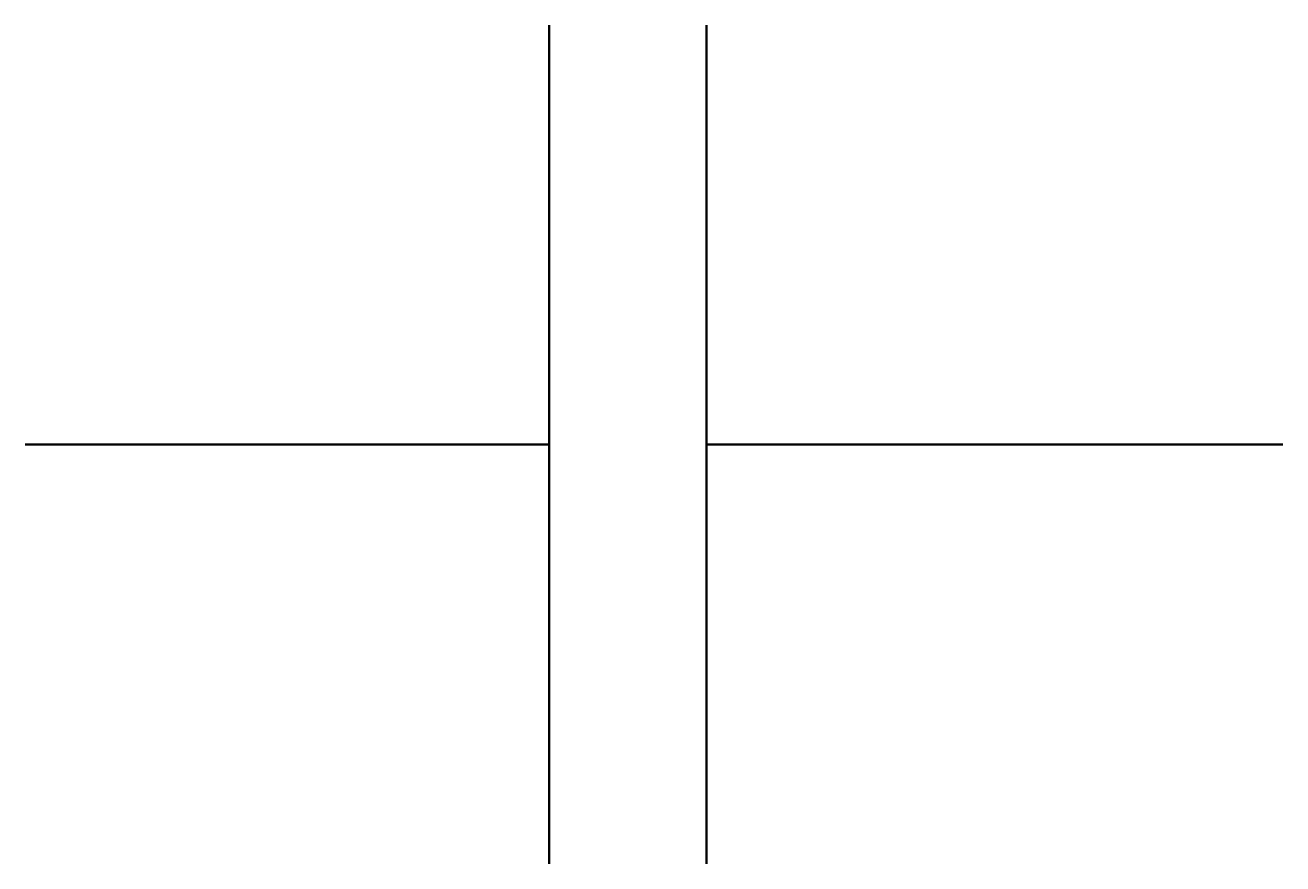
# Model space of a CAD drawing. Extents: x 0 to 12, y 1 to 9.
import ezdxf

# ---------------------------------------------------------------- set-up
doc = ezdxf.new("R2010")
doc.units = 0
doc.layers.get('0').update_dxf_attribs({"linetype": 'CONTINUOUS'})

msp = doc.modelspace()

# ---------------------------------------------------------------- linework, layer by layer
at = {"linetype": 'CONTINUOUS', "lineweight": 50}
for p, q in [((5, 1), (5, 9)), ((6.5, 1), (6.5, 9)), ((0, 5), (5, 5)), ((6.5, 5), (12, 5))]:
    msp.add_line(p, q, dxfattribs=at)

doc.saveas('drawing.dxf')
